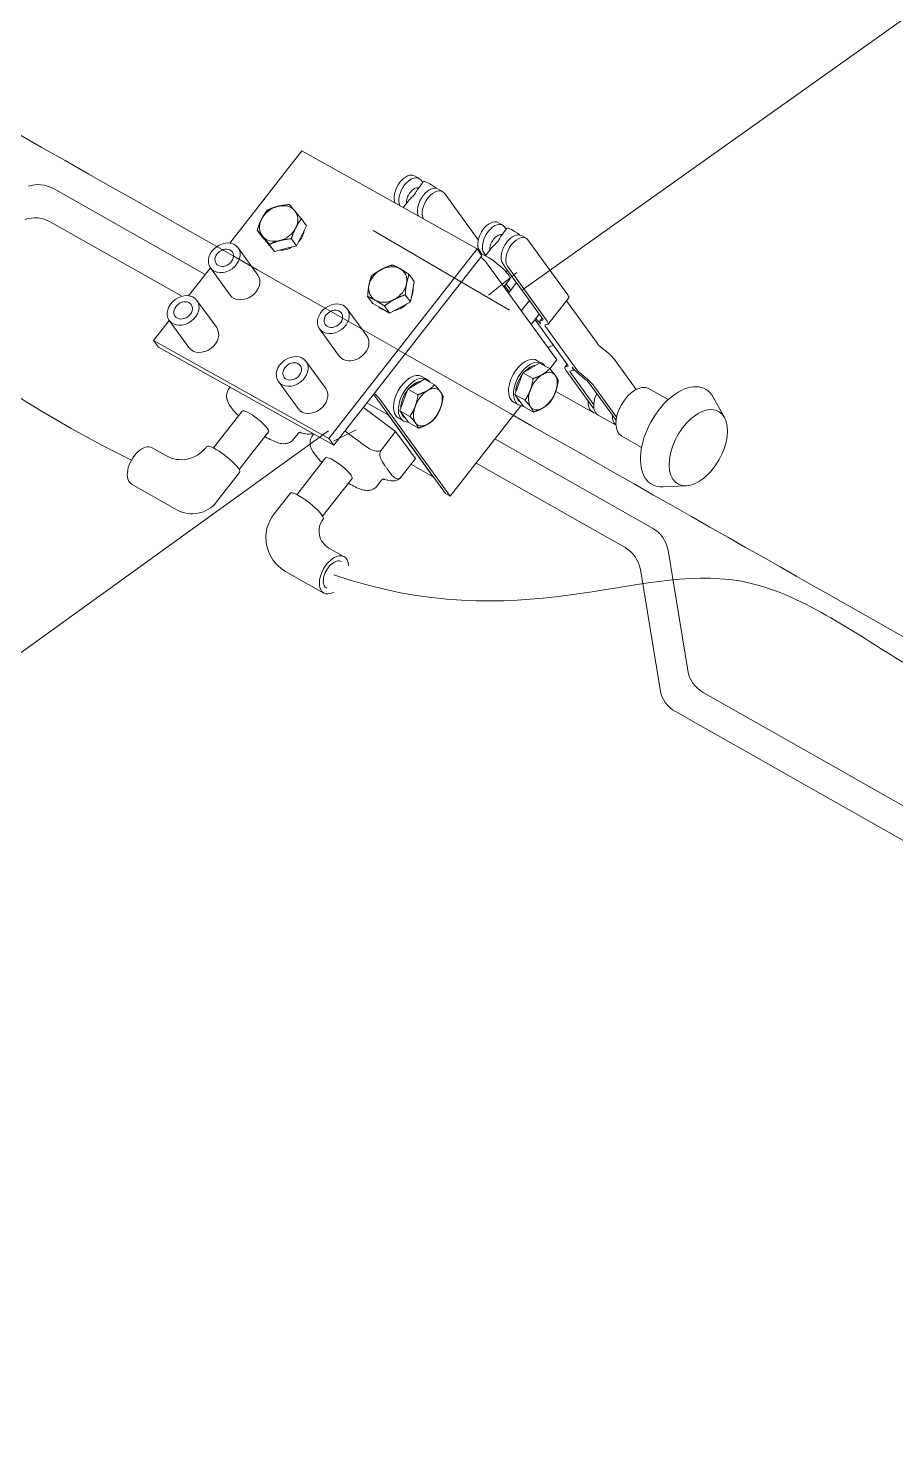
# Model space of a CAD drawing. Extents: x 4.3 to 15.2, y 2.4 to 10.6.
# Drawn here: x 7.61 to 7.959, y 5.474 to 6.039 of the extents above; entities that cross this region are included whole.
import ezdxf

# ---------------------------------------------------------------- set-up
doc = ezdxf.new("R2010")
doc.units = 0
doc.header["$LTSCALE"] = 0.3
doc.header["$MEASUREMENT"] = 0
doc.layers.add('1', color=1, linetype='CONTINUOUS')

msp = doc.modelspace()

# ---------------------------------------------------------------- linework, layer by layer
at = {"layer": '1', "color": 41, "lineweight": 18}
for p, q in [((7.690897001303263, 5.952426870456444), (7.719867777426607, 5.989494972717319)), ((7.719867777426607, 5.989494972717319), (7.790388732136186, 5.950056908021546)), ((7.619959184971171, 5.974329288671259), (7.680985386888694, 5.939744961793542)), ((7.765215037969021, 5.979492976972546), (7.767095596761372, 5.978441295247274)), ((7.767876317443957, 5.977736822875224), (7.768558254208919, 5.976794358674619)), ((7.774617831930392, 5.974234568346398), (7.776498390722629, 5.973182886621183)), ((7.777279111405228, 5.972478414249119), (7.790855549543458, 5.953715227433827)), ((7.618715592522272, 5.960974745186939), (7.671585368268722, 5.931012769037118)), ((7.798815395550584, 5.960702348264229), (7.800695954342935, 5.959650666538957)), ((7.801476675025533, 5.958946194166908), (7.802158611790482, 5.958003729966302)), ((7.808218189511955, 5.955443939638082), (7.810098748304192, 5.954392257912867)), ((7.810879468986805, 5.953687785540817), (7.826860817710774, 5.931600914992339)), ((7.79237014003872, 5.947318522131619), (7.732808178104143, 5.871109003738008)), ((7.79237014003872, 5.947318522131619), (7.790388732136186, 5.950056908021546)), ((7.674352011876998, 5.931257559791556), (7.68313374656325, 5.94249378756785)), ((7.822456250656849, 5.905441247927252), (7.794207055080285, 5.944482779188684)), ((7.826319917150137, 5.929253808224482), (7.838811660312011, 5.911989713753707)), ((7.660305815492045, 5.913285454323708), (7.666588757136985, 5.921324476902948)), ((7.826778048014383, 5.903508421871672), (7.814150084892283, 5.920960777839008)), ((7.662287223394578, 5.910547068433781), (7.660305815492045, 5.913285454323708)), ((7.732808178104143, 5.871109003738008), (7.662287223394578, 5.910547068433781)), ((7.840034975372653, 5.91075224431655), (7.843210144838871, 5.908099080455836)), ((7.819657464995096, 5.901860202232294), (7.822456250656849, 5.905441247927252)), ((7.826641828054143, 5.903696683368247), (7.825703623127431, 5.902496250351968)), ((7.837106370344721, 5.886139609295279), (7.826100927493506, 5.901349576600376)), ((7.845656774960155, 5.905624141581535), (7.85438659364187, 5.893559178951344)), ((7.749441883695134, 5.890663607670513), (7.777691079271698, 5.851622076409081)), ((7.82202770567131, 5.892729139572532), (7.83687271796655, 5.884427230477295)), ((7.867321111332849, 5.889445860387818), (7.859365915672477, 5.893894715659451)), ((7.889918415291056, 5.88222282294384), (7.885408584210403, 5.890432987071913)), ((7.779571638063963, 5.850570394683851), (7.808035131815579, 5.88698942925148)), ((7.839091427874941, 5.883174272711523), (7.846310042476411, 5.879137342258156)), ((7.797610991805543, 5.873651744191585), (7.861040879743912, 5.837705217792278)), ((7.856587429672011, 5.870252487586436), (7.848632234011639, 5.874701342858083)), ((7.665223815871223, 5.866905363571846), (7.659674753542171, 5.870050087959448)), ((7.681235697569476, 5.870083007607546), (7.681591257404197, 5.870537946345023)), ((7.789995778074, 5.863908079743747), (7.84992007510114, 5.829948216419713)), ((7.669622242688042, 5.845124646285679), (7.651454013543101, 5.85542081343675)), ((7.685634124386294, 5.848302290321379), (7.694889544267051, 5.860144598209392)), ((7.708776785756275, 5.843539544919394), (7.715191614985758, 5.851747317636709)), ((7.779571638063963, 5.850570394683851), (7.777691079271698, 5.851622076409081)), ((7.874571720512428, 5.854780716548058), (7.865215564764846, 5.854324952340628)), ((7.730793532265994, 5.829746169097633), (7.736941129618717, 5.826262247279157)), ((7.875157420018533, 5.780519642063921), (7.867212339064513, 5.828857521347632)), ((7.713384046591035, 5.820323944112506), (7.728736559960506, 5.811623737840883)), ((7.864036615375757, 5.772762640691353), (7.856091534421737, 5.821100519975061)), ((7.881328879339132, 5.771671945619274), (8.535097539567094, 5.401172908528786)), ((7.870208074696354, 5.763914944246701), (8.530040726814454, 5.389979365619591))]:
    msp.add_line(p, q, dxfattribs=at)
at = {"layer": '1', "color": 150, "lineweight": 18}
for p, q in [((7.759393332228534, 5.976922150249075), (7.759380096237003, 5.976905214800547)), ((7.761273891020785, 5.97587046852386), (7.761260655029254, 5.975853533075318)), ((7.766513814891631, 5.974178498976665), (7.768782779477768, 5.977081638711249)), ((7.760656643887991, 5.966684249847839), (7.762779249350778, 5.969400123113354)), ((7.768796126189805, 5.971663741622985), (7.76878289019826, 5.971646806174443)), ((7.770676684982057, 5.970612059897755), (7.770663448990526, 5.970595124449227)), ((7.704049537364689, 5.954828680339284), (7.701989615373954, 5.95767557587582)), ((7.72178911477608, 5.959345546386624), (7.719729192785344, 5.962192441923145)), ((7.72178911477608, 5.959345546386624), (7.719776352235137, 5.955341886584202)), ((7.79299368981011, 5.958131521540759), (7.792980453818565, 5.958114586092231)), ((7.800114172473208, 5.955387870268348), (7.80238313705933, 5.958291010002933)), ((7.706471669176601, 5.951954237048705), (7.704049537364689, 5.954828680339284)), ((7.706349395205812, 5.952099344591241), (7.706496649351898, 5.951895833403393)), ((7.708893800988498, 5.949079793758125), (7.706471669176601, 5.951954237048705)), ((7.708893800988498, 5.949079793758125), (7.706833878997763, 5.951926689294661)), ((7.717763589694208, 5.951338226781795), (7.715703667703458, 5.95418512231833)), ((7.719776352235137, 5.955341886584202), (7.717763589694208, 5.951338226781795)), ((7.794874248602362, 5.957079839815544), (7.794861012610816, 5.957062904367016)), ((7.802396483771368, 5.952873112914668), (7.802383247779822, 5.95285617746614)), ((7.804277042563633, 5.951821431189439), (7.804263806572088, 5.951804495740911)), ((7.694274624215275, 5.950542756103966), (7.702200255825424, 5.939589212544272)), ((7.713328695341353, 5.950209010269967), (7.708893800988498, 5.949079793758125)), ((7.717763589694208, 5.951338226781795), (7.713328695341353, 5.950209010269967)), ((7.790388732136186, 5.950056908021546), (7.73082677020161, 5.873847389627935)), ((7.79234733233158, 5.947998410798514), (7.791323621520156, 5.949413220559657)), ((7.793204180312422, 5.948361538834442), (7.793886117077371, 5.947419074633837)), ((7.793810161806043, 5.947321889879342), (7.796379606932355, 5.950609494405052)), ((7.683139537033632, 5.942485765371453), (7.691065168643782, 5.931532221811759)), ((7.802030181881314, 5.942352954018), (7.800726415481428, 5.944154811933567)), ((7.81144583223422, 5.929340144269185), (7.802030181881314, 5.942352954018)), ((7.802127005707227, 5.940821815475298), (7.802652011516251, 5.941493560303025)), ((7.802606974273694, 5.943103130208337), (7.818588322997662, 5.92101625965986)), ((7.765155469066308, 5.937001201534892), (7.763095547075572, 5.939848097071428)), ((7.765155469066308, 5.937001201534892), (7.764370191160076, 5.932877072548985)), ((7.801201342914489, 5.934816390409916), (7.803641539313638, 5.937938621215048)), ((7.803342231967427, 5.932803014643605), (7.801556558103265, 5.935270888172989)), ((7.802137923201052, 5.936014744699444), (7.803923597065214, 5.93354687117006)), ((7.806249057456348, 5.936522297275852), (7.803923597065214, 5.93354687117006)), ((7.67772963478901, 5.929373445439078), (7.685655266399159, 5.918419901879384)), ((7.7484425933797, 5.928094544680699), (7.746382671388965, 5.930941440217234)), ((7.763584913253858, 5.928752943563063), (7.761524991263123, 5.931599839099585)), ((7.764370191160076, 5.932877072548985), (7.763584913253858, 5.928752943563063)), ((7.803923597065214, 5.93354687117006), (7.802987016778637, 5.932348516880518)), ((7.808183791556495, 5.92516636387378), (7.81144583223422, 5.929340144269185)), ((7.81540864803933, 5.923863372489359), (7.81144583223422, 5.929340144269185)), ((7.827258122076849, 5.930454241240747), (7.818985627363737, 5.919869585908282)), ((7.738154329367894, 5.926003515848814), (7.746079960978044, 5.91504997228912)), ((7.75183553439512, 5.926197079908329), (7.7484425933797, 5.928094544680699)), ((7.755228475410554, 5.924299615135959), (7.75183553439512, 5.926197079908329)), ((7.755228475410554, 5.924299615135959), (7.753168553419805, 5.927146510672495)), ((7.759406694332206, 5.926526279349511), (7.755228475410554, 5.924299615135959)), ((7.763584913253858, 5.928752943563063), (7.759406694332206, 5.926526279349511)), ((7.81540864803933, 5.923863372489359), (7.812146607361562, 5.91968959209394)), ((7.816707764205397, 5.922067941385089), (7.81540864803933, 5.923863372489359)), ((7.666594547607367, 5.921316454706565), (7.674520179217517, 5.910362911146871)), ((7.727019242186252, 5.917946525116301), (7.734944873796401, 5.906992981556607)), ((7.816571544245171, 5.922256202881636), (7.815633339318445, 5.921055769865371)), ((7.81578722523458, 5.921151913205415), (7.816829473430381, 5.921446532839264)), ((7.818831741447617, 5.919773442568237), (7.817789493251816, 5.919478822934375)), ((7.8179112024768, 5.918857414388563), (7.8305391655989, 5.901405058421242)), ((7.73082677020161, 5.873847389627935), (7.660305815492045, 5.913285454323708)), ((7.721609339941629, 5.904834205183926), (7.729534971551779, 5.893880661624218)), ((7.808861962249559, 5.900205342507045), (7.812201685452926, 5.90219498323375)), ((7.812201685452926, 5.90219498323375), (7.815541408656294, 5.90418462396047)), ((7.816484328836161, 5.904154723170658), (7.814509742104285, 5.905258988982135)), ((7.815541408656294, 5.90418462396047), (7.819614485101589, 5.90190680096415)), ((7.825857509043551, 5.902592393692013), (7.826899757239353, 5.902887013325875)), ((7.828902025256589, 5.901213923054835), (7.827859777060802, 5.900919303420972)), ((7.829325084894002, 5.901654474117487), (7.829055911172709, 5.901310066394879)), ((7.710474252759987, 5.896777214451413), (7.718399884370136, 5.885823670891719)), ((7.762575900142146, 5.893718304342451), (7.765915623345514, 5.895707945069171)), ((7.765915623345514, 5.895707945069171), (7.769255346548881, 5.897697585795877)), ((7.770198266728748, 5.897667685006065), (7.768223679996872, 5.898771950817542)), ((7.769255346548881, 5.897697585795877), (7.773328422994176, 5.895419762799557)), ((7.805614415000541, 5.891483037561537), (7.807238188625043, 5.895844190034291)), ((7.807238188625043, 5.895844190034291), (7.808861962249559, 5.900205342507045)), ((7.808861962249559, 5.900205342507045), (7.812935038694853, 5.897927519510725)), ((7.827981486285772, 5.900297894875161), (7.837338073909869, 5.887366712207276)), ((7.834280406394136, 5.897328637411428), (7.831105236927932, 5.899981801272157)), ((7.831762480659542, 5.900167588984084), (7.834937650125745, 5.897514425123356)), ((7.844860309078889, 5.883159985306387), (7.835503721454792, 5.896091167974271)), ((7.837384280247043, 5.895039486249056), (7.846553581536732, 5.882367140872995)), ((7.691083089104843, 5.894443298716974), (7.69059904044601, 5.893823958554728)), ((7.751322442487385, 5.889611925945283), (7.779571638063963, 5.850570394683851)), ((7.759328352893114, 5.884995999396944), (7.76095212651763, 5.889357151869698)), ((7.76095212651763, 5.889357151869698), (7.762575900142146, 5.893718304342451)), ((7.762575900142146, 5.893718304342451), (7.76664897658744, 5.891440481346132)), ((7.805614415000541, 5.891483037561537), (7.809687491445821, 5.889205214565218)), ((7.807330364579393, 5.889111525815503), (7.805614415000541, 5.891483037561537)), ((7.68434110777357, 5.869996782430778), (7.695892315819124, 5.884776550816907)), ((7.757656927943366, 5.876650944076639), (7.74469098988569, 5.886313059038054)), ((7.746088579993945, 5.888101275302299), (7.754835201949014, 5.883209823620257)), ((7.759328352893114, 5.884995999396944), (7.763401429338408, 5.882718176400624)), ((7.76104430247198, 5.88262448765091), (7.759328352893114, 5.884995999396944)), ((7.807081623701258, 5.887341328596642), (7.805107036969396, 5.888445594408134)), ((7.809046314158245, 5.886740014069455), (7.807330364579393, 5.889111525815503)), ((7.809046314158245, 5.886740014069455), (7.813119390603539, 5.884462191073135)), ((7.772777187671998, 5.858413273411182), (7.754835201949014, 5.883209823620257)), ((7.760795561593845, 5.880854290432064), (7.758820974861983, 5.881958556243541)), ((7.762760252050832, 5.880252975904876), (7.76104430247198, 5.88262448765091)), ((7.762760252050832, 5.880252975904876), (7.766833328496126, 5.877975152908542)), ((7.84635442699588, 5.881095053892475), (7.844860309078889, 5.883159985306387)), ((7.694686702414744, 5.86130716589139), (7.706530945309408, 5.876461872308401)), ((7.718376036495293, 5.875797511593911), (7.716589177637253, 5.873511226042092)), ((7.724683446686406, 5.875652670008671), (7.724199398027572, 5.875033329846412)), ((7.732808178104143, 5.871109003738008), (7.73082677020161, 5.873847389627935)), ((7.751899271623039, 5.86928402396523), (7.757656927943366, 5.876650944076639)), ((7.7655825595536, 5.865697400517059), (7.757656927943366, 5.876650944076639)), ((7.717941465355133, 5.851206153722462), (7.729492673400687, 5.865985922108591)), ((7.759824903233287, 5.85833048040565), (7.7655825595536, 5.865697400517059)), ((7.763809272931432, 5.863428480638328), (7.772777187671998, 5.858413273411182)), ((7.728287059996306, 5.842516537183074), (7.74013130289097, 5.857671243600085)), ((7.751976394076856, 5.857006882885594), (7.75018953521883, 5.854720597333776))]:
    msp.add_line(p, q, dxfattribs=at)
at = {"layer": '1', "color": 41, "lineweight": 18}
for centre, radius, start, end in [((7.61379614845595, 5.963454226330656), 0.0125, 60.45921905534833, 108.6679845652967), ((7.612552556007049, 5.950099682846335), 0.0125, 60.45921905534819, 108.6679845652949), ((7.671386852386445, 5.877780425912451), 0.0125, 240.4592190553518, 321.990402527693), ((7.675785279203263, 5.855999708626284), 0.0125, 240.4592190553515, 321.990402527693), ((7.721087842235065, 5.833917772038262), 0.015625, 141.9904025276931, 240.4592190553485), ((7.734645430088008, 5.83654308306051), 0.0078125, 141.9904025276942, 240.4592190553485), ((7.854877843228691, 5.826830155451676), 0.0125, 9.333992282644065, 60.45921905534844), ((7.843757038585916, 5.819073154079105), 0.0125, 9.333992282643662, 60.45921905534819), ((7.887491915854354, 5.782547007959877), 0.0125, 189.3339922826436, 240.4592190553485), ((7.876371111211578, 5.774790006587309), 0.0125, 189.3339922826439, 240.4592190553488)]:
    msp.add_arc(centre, radius, start, end, dxfattribs=at)
for centre, major_axis, ratio, start_param, end_param in [((7.761866129290844, 5.973504644658513), (0.003348908678172408, 0.005988332314033549), 0.5773502691901697, 2.31307311325618e-12, 1.308996939000656), ((7.761852893299299, 5.973487709209985), (-0.003348908678188, -0.005988332314024847), 0.5773502691906984, 4.450589592590511, 5.967395587758957), ((7.77294120142836, 5.973831601509227), (-0.00415842195059437, 0.003250037202027815), 0.2113248654017919, 4.645822173066128, 6.283185307179291), ((7.771268923252201, 5.968246236032366), (0.003348908678183713, 0.005988332314027258), 0.5773502691893322, 0, 1.308996938999787), ((7.77125568726067, 5.968229300583838), (-0.003348908678179611, -0.005988332314029546), 0.5773502691891924, 4.450589592589848, 5.967395587759729), ((7.795453250880875, 5.954697080501669), (-0.003348908678187991, -0.005988332314024832), 0.5773502691906991, 4.450589592590511, 6.021385919385536), ((7.795466486872407, 5.954714015950197), (0.003348908678172425, 0.005988332314033498), 0.5773502691901709, 2.343404520458591e-12, 1.308996939000661), ((7.806541559009922, 5.95504097280091), (-0.004158421950594363, 0.00325003720202781), 0.2113248654017913, 4.645822173066128, 6.28318530717929), ((7.790445937495768, 5.946586142639129), (-0.004158421950585931, 0.003250037202038493), 0.2113248654051869, 3.773506965961662, 4.509186151429184), ((7.823099700126257, 5.933704278442784), (0.004158421950594358, -0.00325003720202782), 0.2113248654017905, 0, 0.63191431237356), ((7.812269526100017, 5.922012459564224), (-0.002079210975297304, 0.001625018601013918), 0.211324865401794, 3.773506965962873, 4.182606346848722), ((7.840692219104263, 5.910938032028492), (0.002079210975297202, -0.001625018601013848), 0.2113248654017881, 3.773506965963012, 4.558905129363362), ((7.841895657375638, 5.90772750503198), (0.004158421950592947, -0.003250037202026668), 0.2113248654017965, 0.6319143123741213, 1.417312475772231), ((7.829862045078023, 5.899246213149945), (-0.004158421950592956, 0.003250037202026697), 0.211324865401791, 6.129701456154955, 6.915099619553794), ((7.853999074842058, 5.884298029258767), (-0.005366840830418437, -0.009596686400687025), 0.5773502691896342, 3.141592653589729, 6.283185307179521), ((7.871550956903114, 5.874482333156701), (-0.01073368166083675, -0.01919337280137393), 0.5773502691896342, 2.795301726430963, 6.629476234338491), ((7.840897848589357, 5.891624745277804), (-0.004025130622813798, -0.007197514800515263), 0.5773502691896344, 5.397920157063917, 6.551665579355108), ((7.879386618537502, 5.87010032596829), (0.008157598062235967, 0.01458696332904425), 0.5773502691896341, 9.771068887927525, 12.22007968720055), ((7.655579368846166, 5.862726948731036), (0.00409538469601619, 0.007323139228404556), 0.5773502691896341, 6.276632197472077, 9.425337989675567), ((7.688240400835624, 5.865341272277208), (-0.006649143431427298, 0.005196674067815218), 0.211324865399734, 3.141592653589793, 6.283185307179586), ((7.721840758417186, 5.846550643568891), (-0.006649143431427298, 0.005196674067815218), 0.211324865399734, 3.141592653589793, 6.283185307179586), ((7.732845744922701, 5.818939108050753), (0.00409538469601619, 0.007323139228404556), 0.5773502691896341, 5.526210140170359, 10.17594678580972)]:
    msp.add_ellipse(centre, major_axis=major_axis, ratio=ratio, start_param=start_param, end_param=end_param, dxfattribs=at)
at = {"layer": '1', "color": 150, "lineweight": 18}
for centre, major_axis, ratio, start_param, end_param in [((7.76373345209165, 5.972436027484713), (-0.003348908678186795, -0.00598833231402551), 0.577350269190775, 4.450589592590448, 5.967395587759617), ((7.763746688083181, 5.972452962933241), (0.003348908678170954, 0.005988332314034371), 0.5773502691903032, 6.021385919383926, 7.592182246178612), ((7.765043836487287, 5.970642637293432), (0.002146736332167535, 0.003838674560274716), 0.5773502691896573, 0.1413207412826658, 2.476673136717565), ((7.773149482044452, 5.967194554307151), (0.003348908678184127, 0.005988332314027015), 0.5773502691892958, 6.021385919385043, 7.592182246179934), ((7.773136246052907, 5.967177618858623), (-0.003348908678179927, -0.005988332314029361), 0.5773502691891716, 4.450589592589736, 5.967395587759609), ((7.710593945755967, 5.960300883043368), (-0.006681052308984632, -0.004834194439507055), 0.7886751345948136, 4.247065258369349, 5.294262809565881), ((7.710593945755967, 5.960300883043368), (0.006681052308985033, 0.004834194439506514), 0.7886751345948135, 0.05827505358300122, 1.105472604779641), ((7.710593945755967, 5.960300883043368), (0.006681052308985034, 0.004834194439506508), 0.7886751345948135, 5.294262809565899, 6.341460360762514), ((7.710593945755967, 5.960300883043368), (-0.006681052308985034, -0.00483419443950651), 0.7886751345948144, 5.294262809565898, 6.341460360762514), ((7.710593945755967, 5.960300883043368), (0.006681052308984635, 0.004834194439507051), 0.7886751345948134, 4.24706525836935, 5.294262809565881), ((7.713177701660875, 5.956730027842903), (0.006681052308985022, 0.004834194439506501), 0.7886751345948135, 4.95615408975538, 5.632371529376582), ((7.797347045664758, 5.953662334224939), (0.003348908678170943, 0.005988332314034345), 0.5773502691903042, 6.021385919383832, 7.592182246178612), ((7.710593945755967, 5.960300883043368), (-0.006681052308985033, -0.004834194439506514), 0.7886751345948135, 0.05827505358300122, 1.105472604779641), ((7.713177701660875, 5.956730027842903), (-0.006681052308985061, -0.004834194439506527), 0.7886751345948134, 0, 0.1471523795023755), ((7.797333809673212, 5.953645398776397), (-0.003348908678186793, -0.005988332314025499), 0.5773502691907766, 4.450589592590502, 6.021385919385334), ((7.798644194068849, 5.951852008585115), (0.002146736332167531, 0.003838674560274703), 0.5773502691896581, 0.1413207412826658, 2.476673136717567), ((7.804856044842232, 5.949438671875521), (-0.0033489086781796, -0.00598833231402952), 0.5773502691891939, 4.450589592589848, 6.021385919384747), ((7.806736603634469, 5.948386990150306), (-0.003348908678179923, -0.005988332314029341), 0.577350269189173, 4.450589592589525, 6.021385919384399), ((7.804869280833778, 5.949455607324049), (0.003348908678183713, 0.005988332314027204), 0.577350269189333, 0, 1.30899693899979), ((7.806749839626015, 5.948403925598848), (0.003348908678184113, 0.005988332314026993), 0.577350269189297, 6.021385919385043, 7.592182246179934), ((7.713177701660875, 5.956730027842903), (0.006681052308984634, 0.004834194439507049), 0.7886751345948135, 3.897251931407109, 4.596878585331399), ((7.797144005015831, 5.943016804343211), (0.006497534297803679, -0.005078183128168444), 0.211324865401791, 0, 2.697473468190292), ((7.754473650908587, 5.935761642788217), (-0.006681052308985034, -0.004834194439506504), 0.7886751345948128, 4.539669615658675, 5.586867166855264), ((7.754473650908587, 5.935761642788217), (0.006681052308985034, 0.00483419443950651), 0.7886751345948133, 0.3508794108721558, 1.398076962068853), ((7.754473650908587, 5.935761642788217), (0.006681052308985039, 0.004834194439506501), 0.7886751345948131, 5.586867166855264, 6.634064718051802), ((7.69663271223461, 5.935560717178015), (-0.005567543590820858, -0.004028495366255428), 0.7886751345948129, 1.4210854715202e-14, 3.141592653589807), ((7.754473650908587, 5.935761642788217), (-0.006681052308985041, -0.004834194439506501), 0.7886751345948135, 5.586867166855264, 6.634064718051802), ((7.754473650908587, 5.935761642788217), (0.006681052308985025, 0.004834194439506506), 0.788675134594813, 4.539669615658675, 5.586867166855263), ((7.757057406813495, 5.932190787587752), (0.006681052308985029, 0.004834194439506503), 0.7886751345948126, 5.290944000268865, 5.882790333441656), ((7.754473650908587, 5.935761642788217), (-0.006681052308985034, -0.00483419443950651), 0.7886751345948131, 0.3508794108721567, 1.398076962068853), ((7.757057406813495, 5.932190787587752), (-0.006681052308985033, -0.004834194439506498), 0.788675134594813, 0.134616999380289, 0.5671418223644534), ((7.757057406813495, 5.932190787587752), (0.006681052308984633, 0.004834194439507044), 0.7886751345948129, 4.172200642961998, 4.907138588355171), ((7.680087722808331, 5.914391406513127), (-0.005567543590820862, -0.004028495366255429), 0.7886751345948121, 1.407706387491885e-14, 3.141592653589807), ((7.812269526100017, 5.922012459564224), (0.004158421950594348, -0.003250037202027811), 0.2113248654017867, 0.6319143123738371, 1.315354532662125), ((7.819791761269052, 5.917805732663334), (-0.004158421950594364, 0.003250037202027798), 0.2113248654017909, 6.129701456153, 6.915099619553192), ((7.814827205413145, 5.923119623110304), (0.002079210975296182, -0.001625018601013143), 0.211324865401789, 6.129701456157235, 6.91509961955709), ((7.819791761269052, 5.917805732663334), (-0.00207921097529717, 0.001625018601013914), 0.211324865401789, 6.12970145615558, 6.915099619554211), ((7.814827205413145, 5.923119623110304), (0.00415842195059437, -0.003250037202027802), 0.2113248654017911, 6.129701456153711, 6.915099619553133), ((7.74051241738723, 5.911021476922864), (-0.005567543590820867, -0.004028495366255407), 0.7886751345948134, 1.865174681370263e-14, 3.141592653589812), ((7.81927142247843, 5.903719085117837), (0.004025130622813821, 0.007197514800515301), 0.5773502691896342, 0.4311427472363132, 0.8270015764825525), ((7.809808389536848, 5.896852291695135), (0.004701352567446527, 0.008406697287001835), 0.5773502691896252, 0, 3.141592674663055), ((7.811782976268709, 5.895748025883643), (0.004701352567446518, 0.008406697287001835), 0.5773502691896252, 5.981803709254049, 9.756598242640631), ((7.811782976268709, 5.895748025883643), (0.004025130622813799, 0.007197514800515265), 0.5773502691896251, 0.3653435423978644, 1.205452784397232), ((7.816891827654338, 5.892890957196807), (0.004025130622813796, 0.007197514800515274), 0.5773502691896247, 6.021385919380494, 7.068583470577034), ((7.824897489222131, 5.904560103596902), (0.002079210975297211, -0.001625018601013947), 0.2113248654017889, 6.129701456144568, 6.915099619545575), ((7.829862045078023, 5.899246213149945), (-0.002079210975289384, 0.001625018601007829), 0.211324865401789, 6.129701456152482, 6.915099619552707), ((7.824897489222117, 5.904560103596902), (0.004158421950594364, -0.0032500372020278), 0.211324865401791, 6.12970145615667, 6.915099619553851), ((7.832419724391137, 5.900353376696026), (-0.004158421950594376, 0.003250037202027813), 0.2113248654017906, 0.6319143123778677, 1.417312475776995), ((7.832419724391151, 5.900353376696012), (0.00207921097529721, -0.001625018601013836), 0.2113248654017964, 3.773506965962978, 4.558905129363355), ((7.763522327429435, 5.890365253530542), (0.004701352567446527, 0.008406697287001835), 0.5773502691896252, 0, 3.141592653589726), ((7.765496914161297, 5.889260987719064), (0.004701352567446514, 0.008406697287001838), 0.5773502691896253, 5.981803709254282, 9.756598242640868), ((7.765496914161297, 5.889260987719064), (0.004025130622813794, 0.007197514800515248), 0.5773502691896252, 0.3653435423976667, 1.205452784397008), ((7.811782976268709, 5.895748025883643), (-0.0040251306228138, -0.00719751480051527), 0.5773502691896252, 4.481885770050114, 5.466490966317537), ((7.816891827654338, 5.892890957196807), (-0.004025130622813373, -0.007197514800515517), 0.5773502691896245, 3.926990816987069, 4.974188368183674), ((7.816891827654338, 5.892890957196807), (0.0040251306228138, 0.00719751480051527), 0.5773502691896251, 4.974188368183793, 6.021385919380496), ((7.833623162662526, 5.897142849699501), (-0.002079210975300158, 0.00162501860101614), 0.2113248654017965, 3.773506965961122, 4.558905129361109), ((7.833623162662526, 5.897142849699501), (0.004158421950592936, -0.003250037202026687), 0.2113248654017905, 0.6319143123741515, 1.417312475772237), ((7.723967427960964, 5.889852166257976), (-0.005567543590820857, -0.004028495366255419), 0.7886751345948132, 1.529633712392754e-14, 3.141592653589808), ((7.747561324902883, 5.891715289395728), (-0.002079210975292796, 0.001625018601019114), 0.2113248654051869, 3.773506965961992, 4.296924889479791), ((7.747561324902883, 5.891715289395728), (0.004158421950585933, -0.003250037202038641), 0.2113248654051869, 0.6319143123751481, 1.367593497841144), ((7.765496914161297, 5.889260987719064), (-0.004025130622813796, -0.007197514800515245), 0.5773502691896251, 4.481885770050115, 5.466490966317537), ((7.770605765546925, 5.886403919032213), (-0.004025130622813363, -0.007197514800515488), 0.5773502691896247, 3.92699081698707, 4.974188368183674), ((7.770605765546925, 5.886403919032213), (0.004025130622813794, 0.007197514800515256), 0.5773502691896246, 6.021385919380495, 7.068583470577035), ((7.770605765546925, 5.886403919032213), (0.004025130622813795, 0.007197514800515246), 0.5773502691896251, 4.974188368183793, 6.021385919380497), ((7.811782976268709, 5.895748025883643), (-0.004025130622813798, -0.007197514800515263), 0.5773502691896252, 5.76844321766746, 6.274328621093389), ((7.816891827654338, 5.892890957196807), (-0.004025130622813801, -0.007197514800515272), 0.577350269189625, 4.974188368183793, 6.021385919380495), ((7.816891827654338, 5.892890957196807), (0.004025130622813373, 0.007197514800515517), 0.5773502691896245, 3.926990816987069, 4.974188368183674), ((7.843116558497748, 5.890371787512032), (0.004025130622815017, 0.007197514800514484), 0.5773502691893352, 1.681005656234419, 2.291699999005408), ((7.701211630564266, 5.880619211562655), (-0.005319314745141845, 0.004157339254252183), 0.2113248653997345, 3.141592653589793, 6.283185307179586), ((7.765496914161297, 5.889260987719064), (-0.004025130622813788, -0.007197514800515239), 0.5773502691896252, 5.76844321766746, 6.27432862109339), ((7.770605765546925, 5.886403919032213), (-0.004025130622813796, -0.007197514800515243), 0.5773502691896251, 4.974188368183793, 6.021385919380497), ((7.770605765546925, 5.886403919032213), (0.004025130622813363, 0.007197514800515488), 0.5773502691896247, 3.92699081698707, 4.974188368183674), ((7.816891827654338, 5.892890957196807), (-0.004025130622813797, -0.007197514800515276), 0.5773502691896248, 6.021385919380494, 7.068583470577034), ((7.841235999705468, 5.891423469237262), (-0.003348908678156345, -0.005988332314041705), 0.5773502691911533, 6.021385919382155, 6.14600851927663), ((7.843116558497748, 5.890371787512032), (-0.004025130622814647, -0.007197514800514782), 0.5773502691893361, 5.433292652594957, 6.283185307179586), ((7.879386618537502, 5.87010032596829), (0.008157598062235967, 0.01458696332904425), 0.5773502691896341, 5.936894380019545, 9.771068887927543), ((7.770605765546925, 5.886403919032213), (-0.004025130622813794, -0.007197514800515256), 0.5773502691896246, 6.021385919380496, 7.068583470577035), ((7.850638793666768, 5.886165060611157), (-0.004025130622814008, -0.007197514800515109), 0.5773502691895309, 5.43329265259494, 6.206735204101054), ((7.734811988145829, 5.861828582854338), (-0.005319314745141838, 0.004157339254252174), 0.2113248653997339, 3.141592653589793, 6.283185307179586), ((7.732845744922701, 5.818939108050753), (0.002986218007511806, 0.005339789020711657), 0.5773502691896342, 6.276632197457036, 9.459093672093477)]:
    msp.add_ellipse(centre, major_axis=major_axis, ratio=ratio, start_param=start_param, end_param=end_param, dxfattribs=at)
for centre, major_axis, ratio in [((7.688707080624461, 5.946514260737709), (-0.005567543590820523, -0.004028495366255888), 0.7886751345948129), ((7.688707080624461, 5.946514260737709), (-0.003251445457039376, -0.002352641293893174), 0.7886751345948131), ((7.672162091198182, 5.925344950072821), (-0.005567543590820523, -0.004028495366255888), 0.7886751345948129), ((7.672162091198182, 5.925344950072821), (-0.003251445457039376, -0.002352641293893174), 0.7886751345948131), ((7.73258678577708, 5.921975020482558), (-0.005567543590820864, -0.004028495366255411), 0.7886751345948135), ((7.73258678577708, 5.921975020482558), (-0.003251445457039382, -0.00235264129389316), 0.7886751345948138), ((7.716041796350801, 5.90080570981767), (-0.005567543590820854, -0.00402849536625542), 0.7886751345948135), ((7.716041796350801, 5.90080570981767), (-0.003251445457039379, -0.002352641293893165), 0.7886751345948135)]:
    msp.add_ellipse(centre, major_axis=major_axis, ratio=ratio, dxfattribs=at)
at = {"layer": '1', "color": 6, "lineweight": 18}
for points in [[(8.243653543307087, 6.242937007874016), (8.243653543307087, 6.242937007874016), (7.808307086614173, 5.933393700787402), (7.808307086614173, 5.933393700787402)], [(7.730669291338582, 5.87684251968504), (7.730669291338582, 5.87684251968504), (7.464007874015748, 5.684755905511811), (7.464007874015748, 5.684755905511811)], [(7.421503937007873, 5.51607874015748), (7.421503937007873, 5.51607874015748), (7.717925196850394, 5.370444881889764), (7.717925196850394, 5.370444881889764)]]:
    msp.add_open_spline(points, degree=3, dxfattribs=at)
for points, knots in [([(7.040568968155959, 6.128580822721926), (7.08329317963064, 6.095821924274681), (7.127002160852642, 6.132259794263236), (7.281421540231589, 6.189998355276834), (7.361130785889183, 6.135271005530428), (7.361130785889183, 6.135271005530428), (7.919661120778622, 5.818341178185584), (8.083142173910332, 5.724514370259886), (8.123408897656788, 5.712069213647553), (8.204593119211193, 5.709850898385479), (8.31203811840814, 5.624919204399429), (8.359324988590814, 5.679972908162428), (8.37733896156153, 5.700945662918523)], [0, 0, 0, 0, 0.2569441281942272, 0.3197724455811593, 0.3333333333333333, 0.3333333333333333, 0.6666666666666667, 1, 1, 1.128414819965172, 1.248452234924437, 1.322320931039267, 1.322320931039267, 1.322320931039267, 1.322320931039267]), ([(7.047068604289182, 6.053989767068218), (7.092750752923306, 6.040839811743726), (7.155435066537956, 6.165901675538005), (7.262168583934216, 6.153121339156749), (7.334467872980354, 6.111387939911551), (7.334467872980354, 6.111387939911551), (7.334467872980354, 6.111387939911551), (7.334467872980354, 6.111387939911551), (7.334467872980354, 6.111387939911551), (7.334467872980354, 6.111387939911551), (7.52602355018243, 5.925757882965872), (7.651358444112727, 5.865104086266919)], [0, 0, 0, 0, 0.2253051401353157, 0.25, 0.25, 0.25, 0.375, 0.5, 0.5, 0.5, 1, 1, 1, 1]), ([(8.007237161139322, 5.514955196681816), (7.964392761801136, 5.528853918675306), (8.060929620115981, 5.669889915420153), (8.005096657560406, 5.759464078057517), (7.954410670296411, 5.786535944782703), (7.880583312969222, 5.84015863623544), (7.80766843504658, 5.793336977804966), (7.732845744922701, 5.818939108050753)], [0, 0, 0, 0, 0.265996059262644, 0.3703064662179802, 0.4992553370597443, 0.6766130286860794, 1, 1, 1, 1])]:
    msp.add_open_spline(points, degree=3, knots=knots, dxfattribs=at)
at = {"layer": '1', "color": 150, "lineweight": 18}
for points, knots in [([(7.766513815581924, 5.974178498376128), (7.766345092371459, 5.973962468828967), (7.766175391421335, 5.9736315809405), (7.765865341290798, 5.973031362034513), (7.765751015764828, 5.972813781905822), (7.765480962420106, 5.972361896904966), (7.765324554370956, 5.972127784647492), (7.765140791779721, 5.971892660448725), (7.764957029188487, 5.971657536249944), (7.764753393463103, 5.971430972569872), (7.764329105595401, 5.970994448128161), (7.764108897937128, 5.970783993114447), (7.763469100398858, 5.970168882117997), (7.763070861162682, 5.969773090651595), (7.76277925009142, 5.96940012257725)], [1.447399985460749, 1.447399985460749, 1.447399985460749, 1.447399985460749, 1.552496146258699, 1.552496146258699, 1.605392483525036, 1.605392483525036, 1.658288820791373, 1.658288820791373, 1.658288820791373, 1.711185158057711, 1.711185158057711, 1.764081495324048, 1.764081495324048, 1.869177656121996, 1.869177656121996, 1.869177656121996, 1.869177656121996]), ([(7.800114173163486, 5.955387869667826), (7.799945449953022, 5.955171840120665), (7.799775749002897, 5.954840952232184), (7.799465698872361, 5.954240733326197), (7.79935137334639, 5.954023153197506), (7.799081320001669, 5.953571268196663), (7.798924911952533, 5.953337155939176), (7.798741149361298, 5.953102031740409), (7.79855738677005, 5.952866907541642), (7.798353751044679, 5.952640343861555), (7.797929463176963, 5.952203819419845), (7.79770925551869, 5.95199336440613), (7.797069457980434, 5.951378253409681), (7.796671218744258, 5.950982461943278), (7.796379607672982, 5.950609493868933)], [1.447399985460752, 1.447399985460752, 1.447399985460752, 1.447399985460752, 1.552496146258699, 1.552496146258699, 1.605392483525036, 1.605392483525036, 1.658288820791373, 1.658288820791373, 1.658288820791373, 1.711185158057711, 1.711185158057711, 1.764081495324048, 1.764081495324048, 1.869177656121994, 1.869177656121994, 1.869177656121994, 1.869177656121994]), ([(7.694442884040737, 5.882922003146083), (7.693486022382053, 5.88387765439269), (7.692639776480722, 5.884810315365291), (7.691025518781494, 5.886864270809633), (7.690296500464605, 5.887853525457837), (7.689736454573513, 5.889801120122096), (7.689643059808198, 5.890254229295033), (7.689610724919525, 5.891404865056026), (7.689699005849725, 5.89214942244771), (7.690188222380776, 5.893225110264661), (7.690375659719017, 5.893538142959182), (7.69059904044601, 5.893823958554728)], [2.726681946862427, 2.726681946862427, 2.726681946862427, 2.726681946862427, 3.063983663913589, 3.063983663913589, 3.489934741136278, 3.489934741136278, 3.600316624989107, 3.600316624989107, 3.722606309418462, 3.722606309418462, 3.77350696596398, 3.77350696596398, 3.77350696596398, 3.77350696596398]), ([(7.716589177637253, 5.873511226042092), (7.716247132110475, 5.873073578858916), (7.715822535504365, 5.872707007661669), (7.71491598075233, 5.872146937103077), (7.714439937085707, 5.871971559293309), (7.713431665565814, 5.871724174534657), (7.712932954946091, 5.871701588763068), (7.711656563030992, 5.87174554708009), (7.710982984793695, 5.87190600858869), (7.708682560005123, 5.872607810291308), (7.707038424802398, 5.873438852407569), (7.705172857801223, 5.874552470479213), (7.705127226537994, 5.87457982505205), (7.705081523724356, 5.874607337679952)], [0.6319143123741873, 0.6319143123741873, 0.6319143123741873, 0.6319143123741873, 0.7098545273447017, 0.7098545273447017, 0.7967310565890073, 0.7967310565890073, 0.9146030111696176, 0.9146030111696176, 1.134189104537721, 1.134189104537721, 1.665444687874363, 1.665444687874363, 1.678742587698368, 1.678742587698368, 1.678742587698368, 1.678742587698368]), ([(7.718376036495293, 5.875797511593911), (7.718665099998198, 5.876167368288131), (7.719069632513474, 5.876355557932067), (7.719335598564662, 5.876427147783142), (7.719378018983825, 5.876428416360364), (7.719378018983825, 5.876428416360364)], [0.6319143123741873, 0.6319143123741873, 0.6319143123741873, 0.6319143123741873, 0.7894116277302691, 0.7894116277302691, 0.8680712871500729, 0.8680712871500729, 0.8680712871500729, 0.8680712871500729]), ([(7.718891988500552, 5.876251411000277), (7.718900285537281, 5.876249526266259), (7.718908480356895, 5.876247663403001), (7.719180209400513, 5.87618585262336), (7.719496317204609, 5.876113531023941), (7.720026288366206, 5.875996985975926), (7.72034614014779, 5.875929454794965), (7.720723373007964, 5.875849322989845), (7.720856325302002, 5.875820856144538), (7.720966691112885, 5.875796585788587)], [1.209030071387596, 1.209030071387596, 1.209030071387596, 1.209030071387596, 1.212248119222885, 1.212248119222885, 1.317316336458512, 1.317316336458512, 1.42238455369414, 1.42238455369414, 1.466145195153699, 1.466145195153699, 1.466145195153699, 1.466145195153699]), ([(7.720966691112885, 5.875796585788587), (7.721739704321173, 5.875626593781456), (7.72267420280199, 5.875431429954711), (7.723903998525167, 5.875666859874068), (7.724142200608533, 5.875730310153481), (7.72438862002965, 5.87582024518286)], [0.1488288586951867, 0.1488288586951867, 0.1488288586951867, 0.1488288586951867, 0.4553327803482246, 0.4553327803482246, 0.5157611092802089, 0.5157611092802089, 0.5157611092802089, 0.5157611092802089]), ([(7.728043241622302, 5.864131374437771), (7.727086379963619, 5.865087025684383), (7.726240134062285, 5.866019686656974), (7.724625876363056, 5.868073642101317), (7.723896858046167, 5.86906289674952), (7.723336812155075, 5.871010491413779), (7.723243417389774, 5.871463600586717), (7.723211082501088, 5.87261423634771), (7.723299363431288, 5.873358793739394), (7.723788579962338, 5.874434481556344), (7.723976017300593, 5.874747514250865), (7.724199398027572, 5.875033329846412)], [2.726681946862019, 2.726681946862019, 2.726681946862019, 2.726681946862019, 3.063983663913588, 3.063983663913588, 3.489934741136276, 3.489934741136276, 3.600316624989107, 3.600316624989107, 3.722606309418462, 3.722606309418462, 3.773506965963981, 3.773506965963981, 3.773506965963981, 3.773506965963981]), ([(7.743669305230362, 5.872067079474698), (7.743467907733596, 5.872217159303725), (7.743225717849818, 5.872396596917833), (7.742538890533915, 5.872904600787104), (7.741956763357528, 5.873334607175417), (7.74098966254568, 5.874055283086557), (7.740411279346795, 5.874490079893329), (7.739728219951523, 5.875002904816307), (7.739487057760435, 5.875183657363005), (7.739285660263668, 5.875333737192017)], [1.174544040839974, 1.174544040839974, 1.174544040839974, 1.174544040839974, 1.218304682299537, 1.218304682299537, 1.323372899535162, 1.323372899535162, 1.428441116770786, 1.428441116770786, 1.47220175823035, 1.47220175823035, 1.47220175823035, 1.47220175823035]), ([(7.751899271623039, 5.86928402396523), (7.751752161134583, 5.869095796124634), (7.751516568469832, 5.868928599477679), (7.750974755482154, 5.868705268724023), (7.750561975815806, 5.868661317839022), (7.749634378486483, 5.868704618072949), (7.748962206510718, 5.868895245183262), (7.74677951490326, 5.869763338273495), (7.745079913496433, 5.871015905300363), (7.743669305230362, 5.872067079474698)], [-0.6586581682292552, -0.6586581682292552, -0.6586581682292552, -0.6586581682292552, -0.6163121936712503, -0.6163121936712503, -0.5562301013336977, -0.5562301013336977, -0.4553327803482223, -0.4553327803482223, -0.1488288586951874, -0.1488288586951874, -0.1488288586951874, -0.1488288586951874]), ([(7.753216884534261, 5.863059514063886), (7.752579289476493, 5.863940696231078), (7.751821082691343, 5.865006923042083), (7.751378412159873, 5.866615700836144), (7.75129709942545, 5.867135941119253), (7.751342491610792, 5.867924948246918), (7.751408028654161, 5.868296501610041), (7.75161284112837, 5.868837772029034), (7.751752161134583, 5.869095796124634), (7.751899271623039, 5.86928402396523)], [0.1488288586951867, 0.1488288586951867, 0.1488288586951867, 0.1488288586951867, 0.4553327803482231, 0.4553327803482231, 0.5562301013336974, 0.5562301013336974, 0.6163121936712518, 0.6163121936712518, 0.6586581682292566, 0.6586581682292566, 0.6586581682292566, 0.6586581682292566]), ([(7.755198292436823, 5.860321128173988), (7.75510726075094, 5.860446937647064), (7.754997509314855, 5.86059725094959), (7.754686030898803, 5.861022712486866), (7.754421883515271, 5.861382792485012), (7.753984753865005, 5.861986923348121), (7.75372435045896, 5.862351793764725), (7.753416639963554, 5.862782076355709), (7.753307916220159, 5.862933704590811), (7.753216884534261, 5.863059514063886)], [1.168487477763325, 1.168487477763325, 1.168487477763325, 1.168487477763325, 1.212248119222886, 1.212248119222886, 1.317316336458512, 1.317316336458512, 1.422384553694138, 1.422384553694138, 1.466145195153698, 1.466145195153698, 1.466145195153698, 1.466145195153698]), ([(7.75018953521883, 5.854720597333776), (7.749847489692037, 5.8542829501506), (7.749422893085942, 5.853916378953352), (7.748516338333893, 5.853356308394774), (7.74804029466727, 5.853180930585006), (7.747032023147376, 5.852933545826341), (7.746533312527653, 5.852910960054752), (7.745256920612569, 5.852954918371788), (7.744583342375257, 5.853115379880373), (7.742282917586685, 5.853817181583006), (7.740638782383975, 5.854648223699252), (7.738773215382797, 5.855761841770907), (7.738727584119565, 5.855789196343746), (7.738681881305926, 5.855816708971648)], [0.6319143123741884, 0.6319143123741884, 0.6319143123741884, 0.6319143123741884, 0.7098545273447026, 0.7098545273447026, 0.7967310565890079, 0.7967310565890079, 0.9146030111696176, 0.9146030111696176, 1.134189104537719, 1.134189104537719, 1.665444687874361, 1.665444687874361, 1.678742587698897, 1.678742587698897, 1.678742587698897, 1.678742587698897]), ([(7.751976394076856, 5.857006882885594), (7.752265457579774, 5.857376739579829), (7.752669990095036, 5.85756492922375), (7.752935956146224, 5.857636519074825), (7.752978376565387, 5.857637787652047), (7.752978376565387, 5.857637787652047)], [0.6319143123741884, 0.6319143123741884, 0.6319143123741884, 0.6319143123741884, 0.7894116277302692, 0.7894116277302692, 0.8680712871500743, 0.8680712871500743, 0.8680712871500743, 0.8680712871500743]), ([(7.752492346082128, 5.857460782291961), (7.752500643118843, 5.857458897557956), (7.752508837938457, 5.857457034694699), (7.752780566982089, 5.857395223915043), (7.753096674786171, 5.857322902315639), (7.753626645947769, 5.857206357267609), (7.753946497729352, 5.857138826086663), (7.75432373058954, 5.857058694281529), (7.754456682883564, 5.857030227436221), (7.754567048694447, 5.857005957080284)], [1.209030071387594, 1.209030071387594, 1.209030071387594, 1.209030071387594, 1.212248119222885, 1.212248119222885, 1.317316336458512, 1.317316336458512, 1.42238455369414, 1.42238455369414, 1.466145195153699, 1.466145195153699, 1.466145195153699, 1.466145195153699]), ([(7.754567048694447, 5.857005957080284), (7.75534006190275, 5.85683596507314), (7.756274560383552, 5.856640801246408), (7.757639990391461, 5.856902196753476), (7.758077606490012, 5.857035735355689), (7.758730577939581, 5.857371979199067), (7.759035262780721, 5.857565321506053), (7.759472169258707, 5.85793363730067), (7.759677792744817, 5.858142252565054), (7.759824903233287, 5.85833048040565)], [0.1488288586951867, 0.1488288586951867, 0.1488288586951867, 0.1488288586951867, 0.4553327803482246, 0.4553327803482246, 0.5562301013336995, 0.5562301013336995, 0.6163121936712516, 0.6163121936712516, 0.6586581682292563, 0.6586581682292563, 0.6586581682292563, 0.6586581682292563]), ([(7.759824903233287, 5.85833048040565), (7.759677792744817, 5.858142252565054), (7.759478534381351, 5.85796706570431), (7.759063908887747, 5.857715765367255), (7.75878218219399, 5.857642994848101), (7.758187538249111, 5.857613075875031), (7.757799739229121, 5.857741167016991), (7.75660788656149, 5.85839136641753), (7.755835887494591, 5.859439946006797), (7.755198292436823, 5.860321128173988)], [-0.6586581682292563, -0.6586581682292563, -0.6586581682292563, -0.6586581682292563, -0.6163121936712517, -0.6163121936712517, -0.5562301013336985, -0.5562301013336985, -0.4553327803482237, -0.4553327803482237, -0.1488288586951865, -0.1488288586951865, -0.1488288586951865, -0.1488288586951865])]:
    msp.add_open_spline(points, degree=3, knots=knots, dxfattribs=at)
for points, weights in [([(7.703736919591215, 5.962046109822106), (7.704671045937353, 5.963904214802875), (7.706015140455825, 5.965682895480635)], [1, 1.037954849302072, 1]), ([(7.706015140455825, 5.965682895480635), (7.708126334852871, 5.966654914929373), (7.710184576484998, 5.967178986136355)], [1, 1.03795484930205, 1]), ([(7.710184576484998, 5.967178986136355), (7.712242818117125, 5.967703057343337), (7.714884929161535, 5.967941328504304)], [1, 1.037954849302033, 1]), ([(7.714884929161535, 5.967941328504304), (7.715917487363774, 5.966767793131391), (7.717041602649751, 5.965433759357603)], [1, 1.037954849302023, 1]), ([(7.717041602649751, 5.965433759357603), (7.718165717935739, 5.96409972558383), (7.719729192785344, 5.962192441923145)], [1, 1.037954849302051, 1]), ([(7.701989615373954, 5.95767557587582), (7.702802793245077, 5.960188004841351), (7.703736919591215, 5.962046109822106)], [1, 1.037954849302045, 1]), ([(7.704146288862184, 5.955168006729119), (7.703022173576194, 5.956502040502906), (7.701989615373954, 5.95767557587582)], [1, 1.037954849302038, 1]), ([(7.717450971920719, 5.958555656264631), (7.716516845574581, 5.956697551283861), (7.715703667703458, 5.95418512231833)], [1, 1.037954849302038, 1]), ([(7.719729192785344, 5.962192441923145), (7.718385098266856, 5.960413761245386), (7.717450971920719, 5.958555656264631)], [1, 1.037954849302052, 1]), ([(7.706833878997763, 5.951926689294661), (7.705270404148159, 5.953833972955346), (7.704146288862184, 5.955168006729119)], [1, 1.037954849302064, 1]), ([(7.711003315026936, 5.953422779950381), (7.708945073394809, 5.952898708743399), (7.706833878997763, 5.951926689294661)], [1, 1.037954849302038, 1]), ([(7.715703667703458, 5.95418512231833), (7.713061556659064, 5.953946851157363), (7.711003315026936, 5.953422779950381)], [1, 1.037954849302048, 1]), ([(7.747953227201414, 5.939189698189063), (7.749926869649451, 5.94074983808863), (7.751865987799398, 5.941783236546508)], [1, 1.03795484930205, 1]), ([(7.751865987799398, 5.941783236546508), (7.753805105949333, 5.942816635004386), (7.756309665044732, 5.943643026616167)], [1, 1.037954849302033, 1]), ([(7.756309665044732, 5.943643026616167), (7.757862478331141, 5.942993052453199), (7.75943714773647, 5.942112435987676)], [1, 1.037954849302023, 1]), ([(7.75943714773647, 5.942112435987676), (7.761011817141799, 5.941231819522153), (7.763095547075572, 5.939848097071428)], [1, 1.037954849302051, 1]), ([(7.746382671388965, 5.930941440217234), (7.746538042226895, 5.933518428423634), (7.746902490971515, 5.935432443347034)], [1, 1.037954849302045, 1]), ([(7.746902490971515, 5.935432443347034), (7.747266939716119, 5.937346458270435), (7.747953227201414, 5.939189698189063)], [1, 1.037954849302072, 1]), ([(7.762044810845659, 5.936090842229399), (7.761680362101053, 5.934176827305999), (7.761524991263123, 5.931599839099585)], [1, 1.037954849302038, 1]), ([(7.763095547075572, 5.939848097071428), (7.762409259590278, 5.9380048571528), (7.762044810845659, 5.936090842229399)], [1, 1.037954849302052, 1]), ([(7.749510154080703, 5.929410849588743), (7.747935484675388, 5.930291466054266), (7.746382671388965, 5.930941440217234)], [1, 1.037954849302038, 1]), ([(7.753168553419805, 5.927146510672495), (7.751084823486033, 5.928530233123221), (7.749510154080703, 5.929410849588743)], [1, 1.037954849302064, 1]), ([(7.757081314017775, 5.929740049029926), (7.75514219586784, 5.928706650572048), (7.753168553419805, 5.927146510672495)], [1, 1.037954849302038, 1]), ([(7.761524991263123, 5.931599839099585), (7.759020432167724, 5.930773447487804), (7.757081314017775, 5.929740049029926)], [1, 1.037954849302048, 1]), ([(7.816799651699988, 5.899623621415595), (7.818349622632788, 5.900547016890409), (7.819614485101589, 5.90190680096415)], [1, 1.037954849302051, 1]), ([(7.819614485101589, 5.90190680096415), (7.821058949511176, 5.900342372827916), (7.821855324482222, 5.899241750396266)], [1, 1.037954849302052, 1]), ([(7.770513589592575, 5.893136583251001), (7.772063560525374, 5.894059978725815), (7.773328422994176, 5.895419762799557)], [1, 1.037954849302051, 1]), ([(7.773328422994176, 5.895419762799557), (7.774772887403763, 5.893855334663337), (7.775569262374809, 5.892754712231673)], [1, 1.037954849302052, 1]), ([(7.811836154872104, 5.893272828216121), (7.812589750833858, 5.895296846122585), (7.812935038694853, 5.897927519510725)], [1, 1.037954849302033, 1]), ([(7.812935038694853, 5.897927519510725), (7.815249680767188, 5.898700225940781), (7.816799651699988, 5.899623621415595)], [1, 1.037954849302023, 1]), ([(7.821855324482222, 5.899241750396266), (7.822651699453267, 5.898141127964616), (7.823046384259293, 5.897163777472068)], [1, 1.037954849302038, 1]), ([(7.823046384259293, 5.897163777472068), (7.822701096398313, 5.894533104083942), (7.821947500436558, 5.892509086177478)], [1, 1.037954849302048, 1]), ([(7.765550092764691, 5.886785790051542), (7.766303688726445, 5.888809807958006), (7.76664897658744, 5.891440481346132)], [1, 1.037954849302033, 1]), ([(7.76664897658744, 5.891440481346132), (7.768963618659775, 5.892213187776187), (7.770513589592575, 5.893136583251001)], [1, 1.037954849302023, 1]), ([(7.775569262374809, 5.892754712231673), (7.776365637345855, 5.891654089800022), (7.77676032215188, 5.890676739307489)], [1, 1.037954849302038, 1]), ([(7.77676032215188, 5.890676739307489), (7.776415034290899, 5.888046065919349), (7.775661438329145, 5.886022048012885)], [1, 1.037954849302048, 1]), ([(7.809687491445821, 5.889205214565218), (7.811082558910349, 5.891248810309657), (7.811836154872104, 5.893272828216121)], [1, 1.03795484930205, 1]), ([(7.821947500436558, 5.892509086177478), (7.821193904474804, 5.890485068271014), (7.819798837010275, 5.88844147252656)], [1, 1.037954849302038, 1]), ([(7.763401429338408, 5.882718176400624), (7.764796496802937, 5.884761772145078), (7.765550092764691, 5.886785790051542)], [1, 1.03795484930205, 1]), ([(7.775661438329145, 5.886022048012885), (7.77490784236739, 5.883998030106421), (7.773512774902862, 5.881954434361981)], [1, 1.037954849302038, 1]), ([(7.811928330826454, 5.886540163997333), (7.811131955855409, 5.887640786428983), (7.809687491445821, 5.889205214565218)], [1, 1.037954849302072, 1]), ([(7.813119390603539, 5.884462191073135), (7.812724705797501, 5.885439541565683), (7.811928330826454, 5.886540163997333)], [1, 1.037954849302045, 1]), ([(7.816984003608688, 5.886158292978005), (7.815434032675888, 5.885234897503191), (7.813119390603539, 5.884462191073135)], [1, 1.037954849302038, 1]), ([(7.819798837010275, 5.88844147252656), (7.818533974541474, 5.887081688452819), (7.816984003608688, 5.886158292978005)], [1, 1.037954849302064, 1]), ([(7.765642268719041, 5.88005312583274), (7.764845893747996, 5.881153748264405), (7.763401429338408, 5.882718176400624)], [1, 1.037954849302072, 1]), ([(7.766833328496126, 5.877975152908542), (7.766438643690087, 5.87895250340109), (7.765642268719041, 5.88005312583274)], [1, 1.037954849302045, 1]), ([(7.770697941501275, 5.879671254813426), (7.769147970568476, 5.878747859338612), (7.766833328496126, 5.877975152908542)], [1, 1.037954849302038, 1]), ([(7.773512774902862, 5.881954434361981), (7.772247912434061, 5.880594650288225), (7.770697941501275, 5.879671254813426)], [1, 1.037954849302064, 1])]:
    msp.add_rational_spline(points, weights, degree=2, dxfattribs=at)
for points in [[(7.748641732283465, 5.957437007874016), (7.748641732283465, 5.957437007874016), (7.803389763779528, 5.925405511811023), (7.803389763779528, 5.925405511811023)], [(7.806433070866142, 5.940661417322834), (7.806433070866142, 5.940661417322834), (7.795027559055118, 5.931507874015748), (7.795027559055118, 5.931507874015748)], [(7.732669291338583, 5.872787401574803), (7.732669291338583, 5.872787401574803), (7.741795275590551, 5.87736220472441), (7.741795275590551, 5.87736220472441)], [(7.739285660263668, 5.875333737192017), (7.738654787179037, 5.875803858847897), (7.737968868706766, 5.876317792670074), (7.737306851469803, 5.876865253271868)]]:
    msp.add_open_spline(points, degree=3, dxfattribs=at)

doc.saveas('drawing.dxf')
